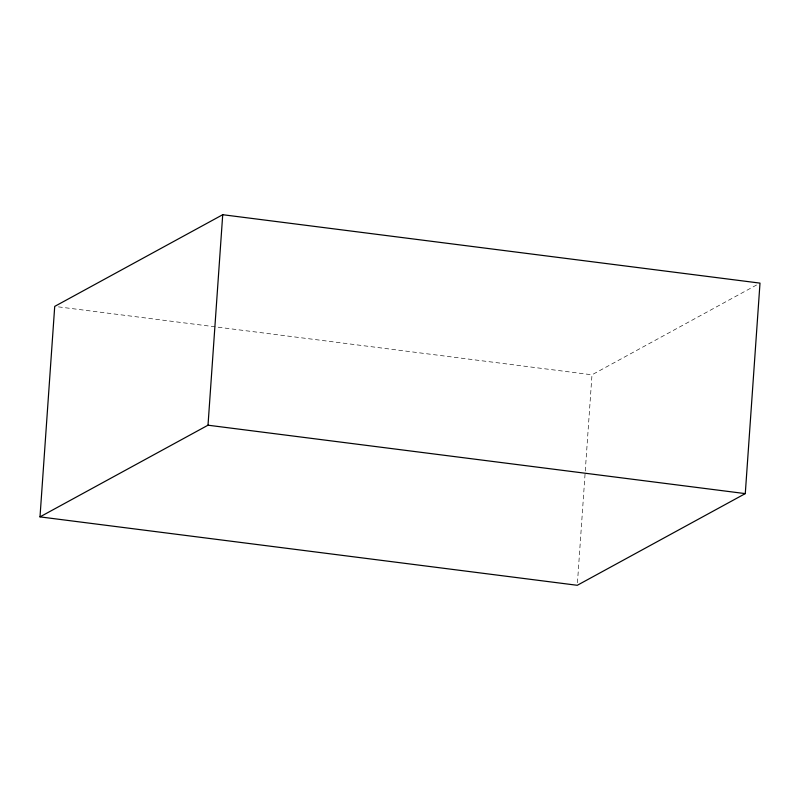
<?xml version="1.0" encoding="UTF-8"?>
<svg xmlns="http://www.w3.org/2000/svg" width="800" height="800" viewBox="0 0 800 800"><rect width="100%" height="100%" fill="white"/><g stroke="black" fill="none" stroke-linecap="round" stroke-linejoin="round"><path stroke-width="0.6" stroke-dasharray="4 3" d="M577.45 582.8L591.99 374.8L757.82 284.31M58.43 306.87L591.99 374.8"/><path stroke-width="1.2" d="M40 516.88L54.72 306.39L222.72 214.71L760 283.12L745.28 493.61L577.28 585.29L40 516.88L208.01 425.2L745.28 493.61M208.01 425.2L222.72 214.71"/></g></svg>
